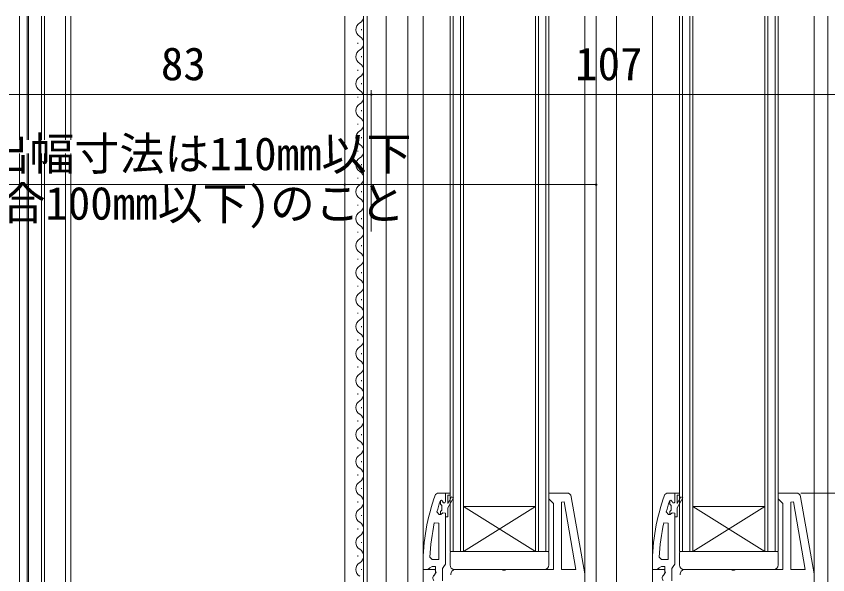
# Model space of a CAD drawing. Units: millimetres, scale not verified. Extents: x -1682 to -296, y -1188 to 1051.
# Drawn here: x -765 to -584.5, y 47.7 to 171.8 of the extents above; entities that cross this region are included whole.
import ezdxf
from ezdxf.enums import TextEntityAlignment as Align

# ---------------------------------------------------------------- set-up
doc = ezdxf.new("R2010")
doc.units = ezdxf.units.MM
doc.header["$LTSCALE"] = 4
for name, color, linetype, lineweight in [('0-3_YKK_11', 7, 'Continuous', 9), ('0-4_YKK_12', 2, 'Continuous', 9), ('0-7_YKK_13', 4, 'Continuous', 9), ('0-8_YKK_D', 6, 'Continuous', 9)]:
    doc.layers.add(name, color=color, linetype=linetype, lineweight=lineweight)
doc.styles.add('ＭＳ ゴシック', font='')
doc.styles.get('ＭＳ ゴシック').set_extended_font_data('MS Gothic')

msp = doc.modelspace()

# ---------------------------------------------------------------- linework, layer by layer
at = {"layer": '0-3_YKK_11'}
for p, q in [((-671.748, 65.504), (-671.278, 65.834)), ((-671.278, 65.834), (-669.5, 65.834)), ((-669.5, 65.834), (-669.5, 63.934)), ((-669.5, 65.834), (-669.5, 63.934)), ((-668.5, 65.834), (-669.5, 65.834)), ((-669.5, 65.834), (-669.5, 63.934)), ((-669.5, 65.834), (-669.5, 63.934)), ((-669, 65.334), (-668.5, 65.334)), ((-669, 63.534), (-669, 65.334)), ((-668.148, 65.009), (-669, 63.534)), ((-668.5, 65.334), (-668.5, 65.834)), ((-667.715, 64.759), (-668.148, 65.009)), ((-646.5, 65.834), (-642.513, 65.834)), ((-646.5, 64.534), (-646.5, 65.834)), ((-641.528, 65.007), (-638.5, 47.834)), ((-620.748, 65.504), (-620.278, 65.834)), ((-620.278, 65.834), (-618.5, 65.834)), ((-618.5, 65.834), (-618.5, 63.934)), ((-618.5, 65.834), (-618.5, 63.934)), ((-617.5, 65.834), (-618.5, 65.834)), ((-618.5, 65.834), (-618.5, 63.934)), ((-618.5, 65.834), (-618.5, 63.934)), ((-618, 65.334), (-617.5, 65.334)), ((-618, 63.534), (-618, 65.334)), ((-617.148, 65.009), (-618, 63.534)), ((-617.5, 65.334), (-617.5, 65.834)), ((-616.715, 64.759), (-617.148, 65.009)), ((-595.5, 65.834), (-591.513, 65.834)), ((-595.5, 64.534), (-595.5, 65.834)), ((-590.528, 65.007), (-587.5, 47.834)), ((-670.6, 64.164), (-670.692, 64.029)), ((-670.407, 64.234), (-670.6, 64.164)), ((-670.407, 64.234), (-670.6, 64.164)), ((-670.6, 64.164), (-670.6, 63.327)), ((-670.6, 63.327), (-670.337, 63.03)), ((-670.4, 64.234), (-670.407, 64.234)), ((-670.4, 64.234), (-670.407, 64.234)), ((-670.1, 63.934), (-670.4, 64.234)), ((-670.1, 63.934), (-670.4, 64.234)), ((-669, 62.534), (-667.715, 64.759)), ((-646, 64.034), (-646.5, 64.534)), ((-645.5, 63.534), (-646, 64.034)), ((-645.5, 48.834), (-645.5, 63.534)), ((-643.7, 63.805), (-643.152, 63.852)), ((-643.7, 48.834), (-643.7, 63.805)), ((-643.152, 63.852), (-640.504, 48.834)), ((-643.152, 63.852), (-640.504, 48.834)), ((-619.6, 64.164), (-619.692, 64.029)), ((-619.407, 64.234), (-619.6, 64.164)), ((-619.407, 64.234), (-619.6, 64.164)), ((-619.6, 64.164), (-619.6, 63.327)), ((-619.6, 63.327), (-619.337, 63.03)), ((-619.4, 64.234), (-619.407, 64.234)), ((-619.4, 64.234), (-619.407, 64.234)), ((-619.1, 63.934), (-619.4, 64.234)), ((-619.1, 63.934), (-619.4, 64.234)), ((-618, 62.534), (-616.715, 64.759)), ((-595, 64.034), (-595.5, 64.534)), ((-594.5, 63.534), (-595, 64.034)), ((-594.5, 48.834), (-594.5, 63.534)), ((-592.7, 63.805), (-592.152, 63.852)), ((-592.7, 48.834), (-592.7, 63.805)), ((-592.152, 63.852), (-589.504, 48.834)), ((-592.152, 63.852), (-589.504, 48.834)), ((-671.412, 61.666), (-670.929, 61.034)), ((-670.337, 62.038), (-670.6, 61.74)), ((-670.6, 61.74), (-670.6, 61.034)), ((-670.574, 61.034), (-670.09, 61.409)), ((-670.574, 61.034), (-670.09, 61.409)), ((-670.337, 63.03), (-670.337, 62.038)), ((-670.09, 61.409), (-669.5, 61.334)), ((-670.09, 61.409), (-669.5, 61.334)), ((-669, 60.534), (-669, 62.534)), ((-620.412, 61.666), (-619.929, 61.034)), ((-619.337, 62.038), (-619.6, 61.74)), ((-619.6, 61.74), (-619.6, 61.034)), ((-619.574, 61.034), (-619.09, 61.409)), ((-619.574, 61.034), (-619.09, 61.409)), ((-619.337, 63.03), (-619.337, 62.038)), ((-619.09, 61.409), (-618.5, 61.334)), ((-619.09, 61.409), (-618.5, 61.334)), ((-618, 60.534), (-618, 62.534)), ((-670.929, 61.034), (-670.574, 61.034)), ((-670.6, 61.034), (-670.574, 61.034)), ((-669.5, 61.334), (-669.5, 60.534)), ((-669.5, 61.334), (-669.5, 60.534)), ((-669.5, 60.534), (-669.5, 49.988)), ((-669.5, 60.534), (-669, 60.534)), ((-619.929, 61.034), (-619.574, 61.034)), ((-619.6, 61.034), (-619.574, 61.034)), ((-618.5, 61.334), (-618.5, 60.534)), ((-618.5, 61.334), (-618.5, 60.534)), ((-618.5, 60.534), (-618.5, 49.988)), ((-618.5, 60.534), (-618, 60.534)), ((-671, 59.105), (-671.989, 59.207)), ((-671, 51.034), (-671, 59.105)), ((-671, 51.034), (-671, 59.105)), ((-620, 59.105), (-620.989, 59.207)), ((-620, 51.034), (-620, 59.105)), ((-620, 51.034), (-620, 59.105)), ((-672.954, 51.556), (-672.454, 51.034)), ((-672.454, 51.034), (-671, 51.034)), ((-621.954, 51.556), (-621.454, 51.034)), ((-621.454, 51.034), (-620, 51.034)), ((-674.5, 48.834), (-674.5, 49.834)), ((-673.454, 48.834), (-674.5, 48.834)), ((-674.5, 48.834), (-671.877, 48.834)), ((-674.5, -9.166), (-674.5, 48.834)), ((-672.977, 49.184), (-673.454, 48.834)), ((-672.5, 49.534), (-672.977, 49.184)), ((-671.7, 49.534), (-672.5, 49.534)), ((-671.877, 48.834), (-671.558, 48.258)), ((-671.7, 48.132), (-671.7, 49.534)), ((-669.85, 49.511), (-670.2, 49.034)), ((-670.2, 49.034), (-670.2, 46.334)), ((-669.5, 49.988), (-669.85, 49.511)), ((-667.3, 48.834), (-657.124, 48.834)), ((-657.124, 48.834), (-656.734, 48.646)), ((-656.266, 48.646), (-655.876, 48.834)), ((-655.876, 48.834), (-645.5, 48.834)), ((-640.504, 48.834), (-643.7, 48.834)), ((-623.5, 48.834), (-623.5, 49.834)), ((-622.454, 48.834), (-623.5, 48.834)), ((-623.5, 48.834), (-620.877, 48.834)), ((-623.5, -9.166), (-623.5, 48.834)), ((-621.977, 49.184), (-622.454, 48.834)), ((-621.5, 49.534), (-621.977, 49.184)), ((-620.7, 49.534), (-621.5, 49.534)), ((-620.877, 48.834), (-620.558, 48.258)), ((-620.7, 48.132), (-620.7, 49.534)), ((-618.85, 49.511), (-619.2, 49.034)), ((-619.2, 49.034), (-619.2, 46.334)), ((-618.5, 49.988), (-618.85, 49.511)), ((-616.3, 48.834), (-606.125, 48.834)), ((-606.125, 48.834), (-605.734, 48.646)), ((-605.266, 48.646), (-604.875, 48.834)), ((-604.875, 48.834), (-594.5, 48.834)), ((-589.504, 48.834), (-592.7, 48.834)), ((-671.558, 48.258), (-672.1, 47.39)), ((-671.9, 47.732), (-671.7, 48.132)), ((-656.734, 48.646), (-656.266, 48.646)), ((-638.5, 47.834), (-638.5, -9.166)), ((-620.558, 48.258), (-621.1, 47.39)), ((-620.9, 47.732), (-620.7, 48.132)), ((-605.734, 48.646), (-605.266, 48.646)), ((-587.5, 47.834), (-587.5, -9.166))]:
    msp.add_line(p, q, dxfattribs=at)
for centre, radius, start, end in [((-628.5, 49.834), 46, 160.08295, 179.99998), ((-642.513, 64.834), 1, 9.99997, 89.99995), ((-577.5, 49.834), 46, 160.08295, 179.99998), ((-591.513, 64.834), 1, 9.99997, 89.99995), ((-628.499, 49.884), 44.5, 161.46617, 164.64705), ((-669.8, 63.934), 0.3, 179.99998, 0), ((-669.8, 63.934), 0.3, 179.99998, 0), ((-577.499, 49.884), 44.5, 161.46617, 164.64705), ((-618.8, 63.934), 0.3, 179.99998, 0), ((-618.8, 63.934), 0.3, 179.99998, 0), ((-625.587, 49.471), 47.413, 168.1492, 177.47844), ((-574.587, 49.471), 47.413, 168.1492, 177.47844), ((-667.3, 47.834), 1, 89.99998, 189.99997), ((-616.3, 47.834), 1, 89.99998, 189.99997), ((-671.3, 46.932), 1, 126.86989, 218.08672), ((-620.3, 46.932), 1, 126.86989, 218.08672)]:
    msp.add_arc(centre, radius, start, end, dxfattribs=at)
at = {"layer": '0-4_YKK_12'}
for p, q in [((-764.205, 171.834), (-764.205, 144.333)), ((-762.505, 171.834), (-762.505, 144.333)), ((-762.205, 171.834), (-762.205, 144.333)), ((-759.305, 171.834), (-759.305, 144.333)), ((-758.705, 171.834), (-758.705, 144.333)), ((-754.005, 171.834), (-754.005, 144.333)), ((-754.005, 171.834), (-754.005, 144.333)), ((-752.805, 171.834), (-752.805, 144.333)), ((-691.899, 171.834), (-691.899, -7.166)), ((-687.699, 37.835), (-687.699, 171.834)), ((-686.899, 37.835), (-686.899, 171.834)), ((-682.699, 37.835), (-682.699, 171.834)), ((-677.899, 39.835), (-677.899, 171.834)), ((-674.5, 171.834), (-674.5, 46.334)), ((-668.5, 171.834), (-668.5, 52.834)), ((-667.8, 171.834), (-667.8, 52.834)), ((-666.2, 52.834), (-666.2, 171.834)), ((-665.5, 52.834), (-665.5, 171.834)), ((-649.5, 171.834), (-649.5, 52.834)), ((-648.8, 171.834), (-648.8, 52.834)), ((-647.2, 52.834), (-647.2, 171.834)), ((-646.5, 52.834), (-646.5, 171.834)), ((-638.5, 171.834), (-638.5, 45.808)), ((-636, 171.834), (-636, -10.166)), ((-631.5, 171.834), (-631.5, -10.166)), ((-623.504, 171.834), (-623.504, 49.334)), ((-617.5, 171.834), (-617.5, 52.834)), ((-616.8, 171.834), (-616.8, 52.834)), ((-615.2, 52.834), (-615.2, 171.834)), ((-614.5, 52.834), (-614.5, 171.834)), ((-598.5, 171.834), (-598.5, 52.834)), ((-597.8, 171.834), (-597.8, 52.834)), ((-596.2, 52.834), (-596.2, 171.834)), ((-595.5, 52.834), (-595.5, 171.834)), ((-587.504, 171.834), (-587.506, 47.869)), ((-584.5, 171.834), (-584.5, -5.666)), ((-688.199, 168.93), (-688.199, 168.73)), ((-688.959, 165.93), (-688.959, 165.73)), ((-688.199, 162.93), (-688.199, 162.73)), ((-688.959, 159.93), (-688.959, 159.73)), ((-688.199, 156.93), (-688.199, 156.73)), ((-688.959, 153.93), (-688.959, 153.73)), ((-688.199, 150.93), (-688.199, 150.73)), ((-688.959, 147.93), (-688.959, 147.73)), ((-688.199, 144.93), (-688.199, 144.73)), ((-764.205, 141.333), (-764.205, -114.761)), ((-762.505, 141.333), (-762.505, -114.613)), ((-762.205, 141.333), (-762.205, -114.586)), ((-759.305, 141.333), (-759.305, -114.333)), ((-758.705, 141.333), (-758.705, -114.333)), ((-754.005, 141.333), (-754.005, -114.412)), ((-754.005, 141.333), (-754.005, -113.869)), ((-752.805, 141.333), (-752.805, -114.307)), ((-688.959, 141.93), (-688.959, 141.73)), ((-688.199, 138.93), (-688.199, 138.73)), ((-688.959, 135.93), (-688.959, 135.73)), ((-688.199, 132.93), (-688.199, 132.73)), ((-688.959, 129.93), (-688.959, 129.73)), ((-688.199, 126.93), (-688.199, 126.73)), ((-688.959, 123.93), (-688.959, 123.73)), ((-677.899, -7.166), (-677.899, 123.337)), ((-688.199, 120.93), (-688.199, 120.73)), ((-688.959, 117.93), (-688.959, 117.73)), ((-688.199, 114.93), (-688.199, 114.73)), ((-688.959, 111.93), (-688.959, 111.73)), ((-688.199, 108.93), (-688.199, 108.73)), ((-688.959, 105.93), (-688.959, 105.73)), ((-688.199, 102.93), (-688.199, 102.73)), ((-688.959, 99.93), (-688.959, 99.73)), ((-688.199, 96.93), (-688.199, 96.73)), ((-688.959, 93.93), (-688.959, 93.73)), ((-688.199, 90.93), (-688.199, 90.73)), ((-688.959, 87.93), (-688.959, 87.73)), ((-688.199, 84.93), (-688.199, 84.73)), ((-688.959, 81.93), (-688.959, 81.73)), ((-688.199, 78.93), (-688.199, 78.73)), ((-688.959, 75.93), (-688.959, 75.73)), ((-688.199, 72.93), (-688.199, 72.73)), ((-688.959, 69.93), (-688.959, 69.73)), ((-688.199, 66.93), (-688.199, 66.73)), ((-688.959, 63.93), (-688.959, 63.73)), ((-665.5, 52.834), (-649.5, 62.834)), ((-665.5, 62.834), (-649.5, 52.834)), ((-665.5, 62.834), (-649.5, 62.834)), ((-614.5, 52.834), (-598.5, 62.834)), ((-614.5, 62.834), (-598.5, 52.834)), ((-614.5, 62.834), (-598.5, 62.834)), ((-688.199, 60.93), (-688.199, 60.73)), ((-688.959, 57.93), (-688.959, 57.73)), ((-688.199, 54.93), (-688.199, 54.73)), ((-668.5, 52.834), (-665.5, 52.834)), ((-665.5, 52.834), (-649.5, 52.834)), ((-649.5, 52.834), (-646.5, 52.834)), ((-617.5, 52.834), (-614.5, 52.834)), ((-614.5, 52.834), (-598.5, 52.834)), ((-598.5, 52.834), (-595.5, 52.834)), ((-688.959, 51.93), (-688.959, 51.73)), ((-688.199, 48.93), (-688.199, 48.73))]:
    msp.add_line(p, q, dxfattribs=at)
for centre, start, end in [((-689.418, 171.83), 299.19936, 0.121), ((-687.741, 168.83), 119.19063, 240.80936), ((-689.418, 165.83), 299.19936, 60.80063), ((-687.741, 162.83), 119.19063, 240.80936), ((-689.418, 159.83), 299.19936, 60.80063), ((-687.741, 156.83), 119.19063, 240.80936), ((-689.418, 153.83), 299.19936, 60.80063), ((-687.741, 150.83), 119.19063, 240.80936), ((-689.418, 147.83), 299.19936, 60.80063), ((-687.741, 144.83), 119.19063, 240.80936), ((-689.418, 141.83), 299.19936, 60.80063), ((-687.741, 138.83), 119.19063, 240.80936), ((-689.418, 135.83), 299.19936, 60.80063), ((-687.741, 132.83), 119.19063, 240.80936), ((-689.418, 129.83), 299.19936, 60.80063), ((-687.741, 126.83), 119.19063, 240.80936), ((-689.418, 123.83), 299.19936, 60.80063), ((-687.741, 120.83), 119.19063, 240.80936), ((-689.418, 117.83), 299.19936, 60.80063), ((-687.741, 114.83), 119.19063, 240.80936), ((-689.418, 111.83), 299.19936, 60.80063), ((-687.741, 108.83), 119.19063, 240.80936), ((-689.418, 105.83), 299.19936, 60.80063), ((-687.741, 102.83), 119.19063, 240.80936), ((-689.418, 99.83), 299.19936, 60.80063), ((-687.741, 96.83), 119.19063, 240.80936), ((-689.418, 93.83), 299.19936, 60.80063), ((-687.741, 90.83), 119.19063, 240.80936), ((-689.418, 87.83), 299.19936, 60.80063), ((-687.741, 84.83), 119.19063, 240.80936), ((-689.418, 81.83), 299.19936, 60.80063), ((-687.741, 78.83), 119.19063, 240.80936), ((-689.418, 75.83), 299.19936, 60.80063), ((-687.741, 72.83), 119.19063, 240.80936), ((-689.418, 69.83), 299.19936, 60.80063), ((-687.741, 66.83), 119.19063, 240.80936), ((-689.418, 63.83), 299.19936, 60.80063), ((-687.741, 60.83), 119.19063, 240.80936), ((-689.418, 57.83), 299.19936, 60.80063), ((-687.741, 54.83), 119.19063, 240.80936), ((-689.418, 51.83), 299.19936, 60.80063), ((-687.741, 48.83), 119.19063, 240.80936)]:
    msp.add_arc(centre, 1.718, start, end, dxfattribs=at)
at = {"layer": '0-7_YKK_13'}
for p, q in [((-668.5, 52.534), (-668.5, 49.834)), ((-668.2, 52.834), (-646.8, 52.834)), ((-646.5, 49.834), (-646.5, 52.534)), ((-617.5, 52.534), (-617.5, 49.834)), ((-617.2, 52.834), (-595.8, 52.834)), ((-595.5, 49.834), (-595.5, 52.534)), ((-667.5, 48.834), (-647.5, 48.834)), ((-616.5, 48.834), (-596.5, 48.834))]:
    msp.add_line(p, q, dxfattribs=at)
for centre, radius, start, end in [((-668.2, 52.534), 0.3, 90, 180), ((-646.8, 52.534), 0.3, 0, 90), ((-617.2, 52.534), 0.3, 90, 180), ((-595.8, 52.534), 0.3, 0, 90), ((-667.5, 49.834), 1, 180, 270), ((-647.5, 49.834), 1, 270, 0), ((-616.5, 49.834), 1, 180, 270), ((-596.5, 49.834), 1, 270, 0)]:
    msp.add_arc(centre, radius, start, end, dxfattribs=at)
at = {"layer": '0-8_YKK_D'}
for p, q in [((-686, 123.982), (-686, 155.409)), ((-686, 126.154), (-686, 155.409)), ((-686, 154.409), (-769.006, 154.409)), ((-686, 154.409), (-579, 154.409)), ((-691.899, 123.513), (-691.899, 135.409)), ((-636, 122.886), (-636, 135.409)), ((-691.899, 134.409), (-864.449, 134.409)), ((-636, 134.409), (-691.899, 134.409)), ((-590.513, 65.834), (-455, 65.834))]:
    msp.add_line(p, q, dxfattribs=at)
for centre, start, end in [((-686, 154.409), 0, 180), ((-686, 154.409), 0, 180), ((-686, 154.409), 180, 0), ((-686, 154.409), 180, 0), ((-691.899, 134.409), 0, 180), ((-691.899, 134.409), 180, 0), ((-636, 134.409), 0, 180), ((-636, 134.409), 180, 0)]:
    msp.add_arc(centre, 0.159, start, end, dxfattribs=at)

# ---------------------------------------------------------------- texts
at = {"layer": '0-8_YKK_D', "color": 4, "style": 'ＭＳ ゴシック'}
for s, p in [('83', (-732.783, 155.409)), ('107', (-640.66, 155.409)), ('※外壁からのサッシ出幅寸法は110mm以下', (-862.009, 135.409)), ('(非常開放機構付の場合100mm以下)のこと', (-863.449, 124.409))]:
    msp.add_text(s, height=7.331, dxfattribs=at).set_placement(p, align=Align.BOTTOM_LEFT)

doc.saveas('drawing.dxf')
